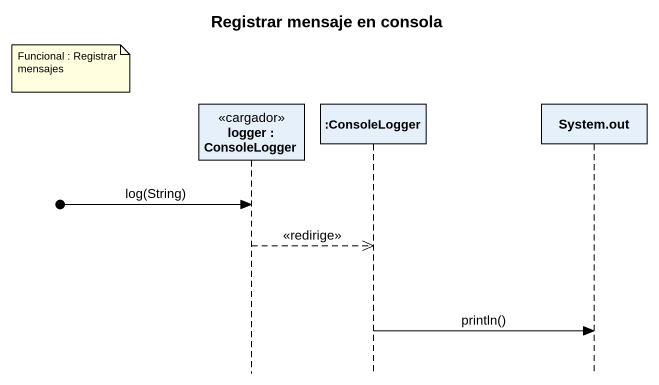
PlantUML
@startuml
title Registrar mensaje en consola
hide footbox
participant "logger : ConsoleLogger" as logger <<cargador>>
participant ":ConsoleLogger" as ConsoleLogger
participant "System.out" as System_out

note left of logger : Funcional : Registrar mensajes
[o-> logger : log(String)
logger -->> ConsoleLogger : <<redirige>>
ConsoleLogger -> System_out : println()
@enduml
